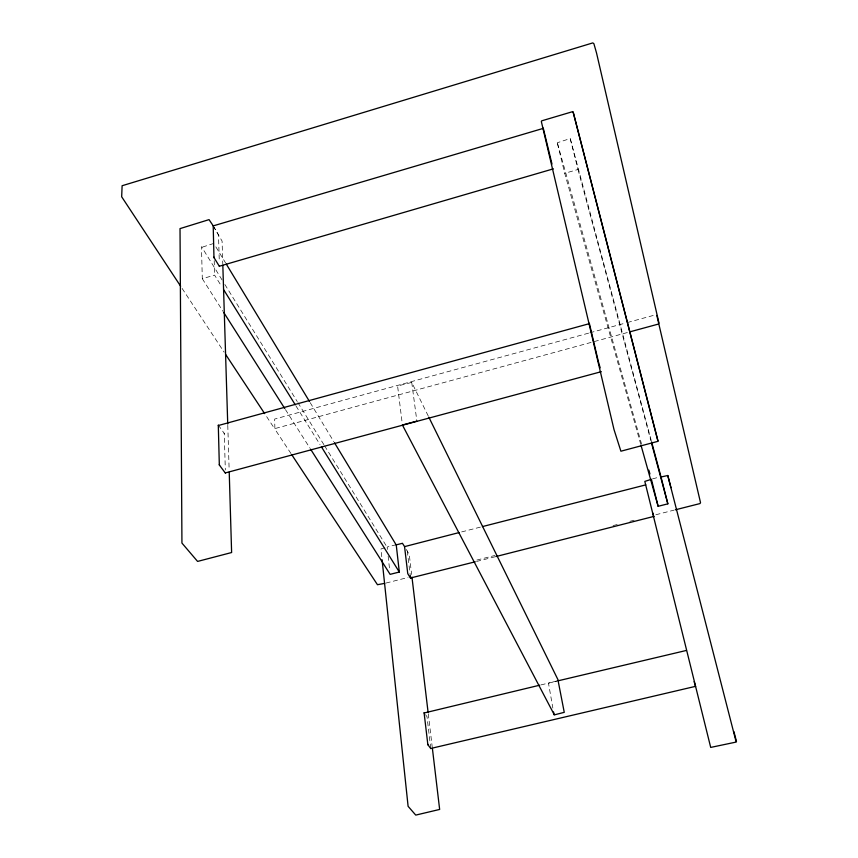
<?xml version="1.0" encoding="UTF-8"?>
<svg xmlns="http://www.w3.org/2000/svg" width="858" height="858" viewBox="0 0 858 858"><rect width="100%" height="100%" fill="white"/><g stroke="black" fill="none" stroke-linecap="round" stroke-linejoin="round"><path stroke-width="0.64" stroke-dasharray="4.29 3.22" d="M213.771 243.425L201.705 247.34M222.061 279.933L201.48 246.621L202.295 278.7L214.586 275.128L221.664 286.497M640.754 444.358L564.725 173.327L577.992 169.466L570.227 138.556L557.292 142.75M588.588 333.151L274.667 419.058L274.892 429.139L291.012 453.582M589.886 332.797L626.029 322.908M627.327 322.554L655.726 314.779M627.348 332.539L275.236 428.507L274.228 428.142L265.39 414.725M396.214 544.691L387.151 547.029L387.441 549.624M652.563 478.85L658.547 477.305M384.813 547.79L380.973 548.959L381.939 558.408M461.658 531.917L481.102 526.93M386.014 583.043L408.076 577.466M476.834 560.06L494.991 555.458M613.052 525.579L618.232 524.27M629.911 521.31L635.102 520.002M655.855 514.746L674.023 510.145M476.533 561.464L495.945 556.552M556.939 680.93L548.487 683.193L552.863 708.075M541.012 684.888L556.585 681.166M428.239 415.98L411.733 382.421L398.155 385.843L397.651 386.454L402.263 423.68M218.297 425.064L224.27 433.408L225.322 470.002M425.547 714.671L427.016 716.73L430.748 748.23M182.111 288.427L224.12 352.134M202.295 278.7L223.08 311.422M285.457 409.598L309.835 447.973M295.978 405.941L320.045 444.616M224.871 284.481L297.233 401.544M297.941 402.681L323.927 444.734M324.635 445.87L387.194 547.34M215.851 246.857L225.557 262.891M310.199 402.649L333.783 441.602M213.352 226.04L218.511 234.899L219.316 262.183M213.106 225.922L222.083 241.087L222.78 263.792M406.252 549.442L409.266 554.536L411.647 574.506M224.024 433.076L224.281 433.869M407.271 550.943L410.403 576.651M411.733 382.421L416.881 421.117M641.623 444.315L557.099 141.988L564.725 173.327M651.243 440.562L570.12 138.159L570.313 138.921M577.992 169.466L650.847 440.583M428.271 713.781L432.218 746.943M388.148 556.134L389.564 569.219M227.778 425.354L229.14 469.423M214.21 260.596L214.586 275.128"/><path stroke-width="1.29" d="M218.307 425.525L589.414 323.638M416.881 421.117L402.423 425M475.235 561.797L410.564 577.981M396.246 545.012L334.47 442.739M430.716 748.476L695.538 686.346M543.318 128.357L213.202 225.89L213.964 257.507L219.434 266.441M219.369 266.227L553.378 168.844M629.922 331.832L658.3 324.099L658.965 322.973L596.535 53.003L593.908 43.747L592.824 42.9L122.115 185.736L121.675 196.782L180.63 286.197M225.343 472.919L601.34 371.675M396.289 544.841L402.456 543.296L404.558 546.61L407.764 573.67L410.607 578.303L410.296 575.739M651.404 479.311L644.819 481.402L710.703 747.415L736.185 742.063L667.781 475.504L661.014 477.005M459.062 532.582L404.676 546.589M482.4 526.597L645.817 484.867M396.214 544.691L399.313 572.029L390.122 574.356L310.542 449.099M641.119 445.645L658.129 506.306L667.846 503.839L660.939 476.694M384.716 583.376L377.466 584.706L291.741 454.697M675.321 509.813L699.967 503.582L700.525 502.67L656.831 315.422M495.945 556.552L653.785 516.441M539.714 685.199L424.12 712.998M557.882 680.855L686.475 650.428M558.097 680.662L564.253 712.333L554.332 714.875L402.488 425.171M225.418 473.155L219.326 464.982L218.297 425.064M430.791 748.605L427.842 744.647L424.077 712.623M213.352 226.04L209.041 219.627L180.019 228.614L181.939 543.071L197.587 561.422L231.617 552.531L229.225 472.093M225.59 354.375L264.65 413.61M223.799 312.559L284.738 408.472M223.788 289.907L295.27 404.804M321.46 446.9L399.313 572.029M226.255 264.039L309.502 401.501M219.573 465.315L219.316 464.51M573.155 112.087L572.49 111.701L541.72 120.828L541.334 121.536L614.017 429.601L620.902 451.211L657.968 441.323L573.155 112.087L657.979 440.969M427.96 744.808L427.799 744.261M214.178 257.872L213.953 257.121M428.828 417.17L558.515 680.802M554.075 714.725L553.56 711.979M598.702 362.859L600.182 367.825M694.143 681.638L695.57 686.486M551.984 164.039L543.264 128.196M652.756 512.923L653.871 516.763M648.841 470.12L649.924 473.991M660.982 476.844L651.587 441.849M651.544 443.157L667.846 503.839M733.922 731.649L736.496 741.526M667.781 475.504L670.956 487.676M651.447 479.472L658.129 506.306M589.307 323.187L598.584 362.484M411.969 577.166L428.11 712.462M432.378 748.273L439.65 809.437L415.744 815.1L408.097 806.295L382.078 559.738M222.823 265.122L227.735 424.024"/></g></svg>
